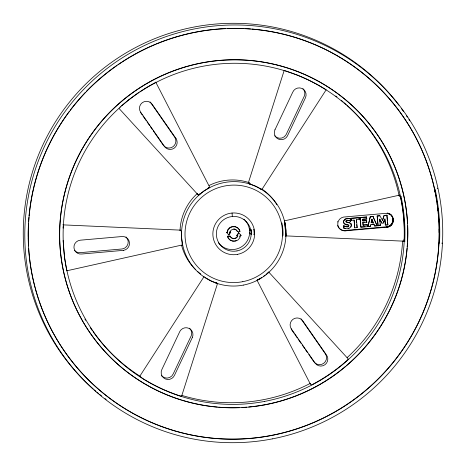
<?xml version="1.0" encoding="UTF-8"?>
<svg xmlns="http://www.w3.org/2000/svg" width="466" height="466" viewBox="0 0 466 466"><rect width="100%" height="100%" fill="white"/><g stroke="black" fill="none" stroke-linecap="round" stroke-linejoin="round"><path stroke-width="0.7" d="M63.155 228.136L63.137 226.61M338.095 226.639A6.984 6.943 -42.5 0 0 344.473 230.484L386.343 226.808C393.158 226.831 395.471 216.498 389.232 213.678C395.663 216.486 393.916 227.128 386.722 227.222L344.846 230.891A6.984 6.943 -42.5 0 1 337.774 224.542A6.984 6.943 -42.5 0 1 343.71 217.051L385.801 213.335L389.611 214.092M404.08 241.341C404.727 226.295 403.62 211.139 400.329 196.425M404.121 239.256L403.929 241.178L285.652 235.872M253.929 234.742L254.145 233.891A20.434 20.318 -42.5 0 0 253.813 230.076L253.667 229.383L254.057 229.266M180.167 230.559L180.196 229.965L180.167 230.326M285.874 234.485L285.908 233.949M249.98 232.971L249.689 232.761L251.098 234.561L251.681 234.386A17.982 17.871 -42.5 0 0 251.285 229.913L251.459 229.878M438.914 243.002L439.444 243.06L439.613 240.619A206.56 205.349 -42.5 0 0 435.133 189.231L434.597 188.899M285.879 236.122L285.908 235.755A52.384 52.076 -42.5 0 0 284.837 222.719L284.522 222.119L284.877 223.284M345.813 221.088L346.285 222.09L350.147 223.068M229.93 232.318L229.656 232.021L230.752 232.249L229.93 232.318L230.012 231.73A4.101 4.078 -42.5 0 1 237.043 230.798L237.404 231.678L239.943 231.456L239.507 229.884A6.664 6.623 -42.5 0 0 227.996 230.058L227.356 232.54L226.418 232.301L227.356 232.54M197.368 194.06L197.712 193.524M370.453 226.453L367.855 226.464L370.301 216.614L372.928 216.381L377.134 225.87L374.658 226.086L373.901 224.187L370.889 224.449L370.453 226.453L370.557 224.915M371.233 221.816L371.81 219.224L373.231 222.498L371.087 222.468L373.231 222.498M371.274 222.666L371.99 219.428M368.041 226.668L370.301 216.614M227.088 232.243L227.723 229.761A6.664 6.623 -42.5 0 1 239.233 229.587L239.943 231.456M239.687 236.99L240.007 235.749M240.444 235.423L239.804 237.905A6.664 6.623 -42.5 0 1 228.293 238.085L227.583 236.21L230.128 235.994L230.757 237.165A4.101 4.078 -42.5 0 0 237.788 236.239L237.87 235.65L236.775 235.417L238.598 232.645L241.108 235.371L240.444 235.423L240.171 235.126L241.108 235.371M180.26 230.326L181.315 231.188L181.361 233.443L181.472 231.352L181.565 238.272L182.602 245.104L182.154 243.066L182.474 244.912L66.789 270.798M268.632 271.94L348.283 358.995L346.71 360.795C336.458 369.777 325.262 377.705 313.199 384.071C312.511 385.347 309.436 384.817 310.676 383.454M297.856 75.288L307.659 79.57L317.165 84.463L326.171 89.787L261.857 189.534L260.255 188.573L262.014 189.697L255.968 186.359L249.526 183.872L251.518 184.495L249.479 183.767L248.407 182.649L284.19 70.43M384.567 219.201L383.361 222.835L384.957 218.793L385.475 225.136L387.869 224.927L386.897 215.158L384.124 215.397L382.4 220.307M384.124 215.397L382.58 220.511L379.889 215.77L377.116 216.014L378.083 225.783L380.349 225.585L379.831 219.241L381.91 223.185L383.547 223.039M284.738 222.387C284.528 225.637 286.048 233.082 285.809 236.145M350.758 226.796L351.224 225.602L351.044 224.03M205.11 277.526L211.302 281.033L217.75 283.52L215.758 282.897L217.564 283.375L181.589 396.263L179.474 395.762C166.618 391.428 154.205 385.737 142.718 378.514L139.806 376.219L204.143 276.466M229.022 234.171L230.478 231.952M226.418 232.301L228.934 235.027L230.752 232.249M237.048 235.72L238.866 232.942L238.598 232.645M442.351 243.153L441.716 243.165M267.991 272.796L267.239 273.525L267.973 272.849M155.731 82.208L155.324 82.546M197.479 193.64L197.217 193.891L197.654 193.489M268.783 272.109L268.346 272.511M345.918 220.867C347.7 218.158 352.104 223.942 350.543 219.043L350.356 218.839C343.407 215.845 340.18 225.34 348.673 225.177L348.818 225.538C347.904 229.278 341.846 222.8 343.803 228.008L343.99 228.212C346.972 229.866 353.315 227.746 350.863 223.663M119.96 107.157L120.362 106.79M266.01 274.486L267.408 273.303M121.632 105.7L128.599 99.881M248.407 182.649L249.269 182.812M263.372 276.454L264.956 275.272M128.814 99.707L137.249 93.509M261.717 277.532L257.954 279.757M137.476 93.34L138.647 92.588M139.823 91.831L146.516 87.532M154.968 82.785L147.145 87.177M257.756 279.874L257.43 280.031L259.288 279.07L257.925 279.699M399.146 194.87L400.405 196.506L401.139 196.413M437.737 188.194L437.172 188.357M139.806 376.219L140.569 376.61M249.601 228.293L249.502 229.493L250.929 231.049L250.725 229.977L251.285 229.913M348.248 228.311L349.04 228.078M257.599 279.821L257.273 279.868M284.26 220.901L399.211 195.202L399.321 196.07M281.47 223.132L281.913 223.068A49.408 49.122 -42.5 0 1 283.008 235.359L282.512 235.994M356.507 219.882L357.142 227.624L354.737 227.833L354.102 220.092L351.271 220.342L350.939 218.315L359.001 217.605L359.338 219.632L356.321 219.678L356.554 222.498M362.822 222.637L363.02 225.055L367.109 224.694L367.441 226.721L360.777 227.088L359.991 217.517L366.468 216.952L366.806 218.979L362.723 219.335L362.857 221.012L366.62 220.68L366.771 222.509L362.822 222.637L364.08 222.527M350.939 218.315L359.187 217.808M359.991 217.517L366.655 217.15M370.487 216.818L373.115 216.585M377.116 216.014L379.889 215.77M384.31 215.601L387.083 215.356M363.218 219.072L366.806 218.979M350.327 221.041L350.723 221.228M249.59 230.641L250.283 230.577M362.676 220.814L366.62 220.68M343.617 225.736C344.788 226.732 348.982 227.956 348.906 225.422L348.16 224.81M371.909 224.14L373.901 224.187M363.02 225.055L367.29 224.897M361.5 227.024L365.099 226.709M367.855 226.464L370.266 226.255M373.715 223.983L374.472 225.882L375.713 225.777M377.903 225.585L380.349 225.585M384.829 219.294L385.289 224.932L386.489 224.828M236.775 235.417L237.596 235.347L237.514 235.942A4.101 4.078 -42.5 0 1 230.484 236.868M227.857 236.512L230.396 236.291M254.506 234.736L254.11 234.748M62.799 224.857L180.348 230.128M403.929 241.178L404.902 241.516M347.782 224.711L344.281 223.738M343.803 228.008L345.393 228.398M434.516 188.899L434.568 189.557L434.405 188.806M350.543 219.043C347.584 217.505 341.63 219.766 344.158 223.651M389.215 213.9L388.021 213.189L388.394 213.597M286.072 71.082L297.593 75.189M285.722 70.954L285.378 70.791M350.508 221.245C349.424 220.29 345.859 219.713 346.063 221.857L349.063 222.521L350.805 223.558M400.888 198.539L400.178 196.256M390.98 214.972L391.65 215.7M390.333 214.389L391.044 215.082M391.551 215.63L392.18 216.399M389.978 214.127L390.357 214.541M392.034 216.358L392.407 216.766M389.611 213.894L389.99 214.302M392.238 216.742L392.617 217.15M392.419 217.139L392.797 217.546M392.576 217.546L392.955 217.954M388.434 213.323L388.813 213.737M392.704 217.96L393.083 218.373M392.809 218.385L393.188 218.799M387.596 213.079L387.974 213.486M392.885 218.816L393.263 219.23M387.17 212.991L387.543 213.405M392.96 219.69L393.333 220.098M392.955 220.127L393.327 220.535M392.92 220.564L393.298 220.971M392.861 220.995L393.234 221.408M392.774 221.426L393.147 221.833M392.657 221.845L393.036 222.259M392.518 222.265L392.896 222.672M392.355 222.666L392.727 223.08M392.162 223.063L392.535 223.476M391.947 223.441L392.32 223.855M391.708 223.814L392.081 224.222M391.446 224.163L391.819 224.577M391.16 224.501L391.539 224.909M390.858 224.816L391.236 225.229M390.537 225.113L390.91 225.527M390.193 225.387L390.572 225.8M389.838 225.643L390.217 226.057M389.465 225.876L389.844 226.29M389.081 226.086L389.454 226.493M387.869 224.927L387.462 221.991M388.679 226.266L389.058 226.68M388.271 226.429L388.65 226.837M387.852 226.558L388.23 226.971M387.427 226.662L387.805 227.076M386.996 226.744L387.374 227.158M386.564 226.796L386.943 227.21M386.343 226.808L386.722 227.222M381.91 223.185L379.644 219.043L379.877 221.863M377.134 225.87L372.928 216.381M366.771 222.509L366.486 221.088M367.441 226.721L367.109 224.694M359.338 219.632L359.053 218.216M354.102 220.092L354.737 227.833M357.142 227.624L356.729 224.606M344.689 230.472L345.067 230.92M237.404 231.678L236.769 230.501A4.101 4.078 -42.5 0 0 233.705 228.905M119.174 108.595L198.335 195.114L200.036 193.868L198.487 195.283L203.898 190.938L209.846 187.355L207.987 188.322L209.694 187.192L155.749 82.133M228.66 234.724L228.934 235.027M350.624 223.354L351.049 223.866M163.327 145.258L163.461 145.433A6.984 6.943 -42.5 0 0 172.892 146.784A6.984 6.943 -42.5 0 0 174.89 137.458L150.868 102.881A6.984 6.943 -42.5 0 0 150.023 101.885M291.565 329.718L294.029 333.254M294.85 334.431L297.314 337.967M298.135 339.149L301.013 343.273M302.242 345.038L304.706 348.58M305.527 349.756L307.583 352.704M308.812 354.469L313.74 361.546M140.493 112.405L142.136 114.77M142.957 115.952L146.242 120.677M147.064 121.859L149.528 125.401M150.349 126.583L152.399 129.536M153.221 130.719L163.199 145.083M256.97 280.095L310.251 383.868M371.81 219.224L373.045 222.294M434.388 188.998L434.609 189.802M227.583 236.21L228.02 237.782A6.664 6.623 -42.5 0 0 233.804 241.015M400.958 196.448L401.506 198.755A171.634 170.632 -42.5 0 1 404.721 241.505M66.399 268.666L66.801 270.612M285 223.791L285.116 224.321L284.674 222.282L285.769 230.431M434.807 190.856L435.058 192.231M436.199 198.434L436.45 199.815M66.283 267.979L64.593 258.112L63.149 240.514M386.897 215.158L387.345 220.622M380.046 223.977L380.163 225.381M377.297 216.218L378.083 225.783M366.468 216.952L366.62 218.775M363.008 222.835L363.206 225.253M362.536 219.137L362.63 220.255M360.177 217.721L360.964 227.292M351.119 218.519L351.271 220.342M350.356 218.839L350.537 221.024M343.803 225.934L343.99 228.212M232.056 213.026L232.342 216.498M337.914 226.243A6.984 6.943 -42.5 0 1 337.629 225.422M337.559 221.956A6.984 6.943 -42.5 0 1 337.675 221.536M437.137 204.009A206.042 204.836 -42.5 0 1 437.428 206.135M437.778 208.984A206.042 204.836 -42.5 0 1 437.935 210.405M438.226 213.259A206.042 204.836 -42.5 0 1 438.355 214.686M438.634 218.257A206.042 204.836 -42.5 0 1 438.85 221.833M439.1 228.998A206.042 204.836 -42.5 0 1 439.129 232.581M181.187 399.927A174.552 173.533 -42.5 0 1 62.613 202.372A174.552 173.533 -42.5 0 1 245.454 60.062A174.552 173.533 -42.5 0 1 407.517 223.767M407.61 225.818A174.552 173.533 -42.5 0 1 407.523 241.528M407.447 242.891A174.552 173.533 -42.5 0 1 407.162 246.98M407.045 248.343A174.552 173.533 -42.5 0 1 406.626 252.426M406.55 253.102A174.552 173.533 -42.5 0 1 405.164 262.574M405.047 263.249A174.552 173.533 -42.5 0 1 346.25 365.775M345.201 366.66A174.552 173.533 -42.5 0 1 299.708 394.323M299.073 394.586A174.552 173.533 -42.5 0 1 279.658 401.267M279 401.447A174.552 173.533 -42.5 0 1 252.828 406.544M251.465 406.702A174.552 173.533 -42.5 0 1 248.745 406.975M246.7 407.15A174.552 173.533 -42.5 0 1 241.924 407.47M239.192 407.599A174.552 173.533 -42.5 0 1 218.7 407.162M217.342 407.045A174.552 173.533 -42.5 0 1 181.88 400.143M347.333 105.561A171.109 170.107 -42.5 0 1 399.263 196.227M402.607 240.963A171.109 170.107 -42.5 0 1 347.112 357.632M310.21 383.425A171.109 170.107 -42.5 0 1 181.74 395.384M140.365 376.441A171.109 170.107 -42.5 0 1 93.043 331.658M92.221 330.493A171.109 170.107 -42.5 0 1 90.212 327.551M85.633 320.328A171.109 170.107 -42.5 0 1 84.911 319.105M335.817 96.013A171.109 170.107 -42.5 0 1 336.953 96.876M341.403 100.429A171.109 170.107 -42.5 0 1 343.046 101.804M344.129 102.73A171.109 170.107 -42.5 0 1 346.273 104.611M245.442 220.738A17.463 17.358 -42.5 0 1 243.17 245.646A17.463 17.358 -42.5 0 1 218.344 242.745M243.91 219.183A17.463 17.358 -42.5 0 1 244.702 219.94M270.42 31.438A206.042 204.836 -42.5 0 1 439.141 234.812A206.042 204.836 -42.5 0 1 265.911 436.374A206.042 204.836 -42.5 0 1 39.016 300.692M38.783 300.017A206.042 204.836 -42.5 0 1 35.259 288.367M35.078 287.679A206.042 204.836 -42.5 0 1 32.439 276.53M32.294 275.831A206.042 204.836 -42.5 0 1 28.595 248.157M28.473 246.013A206.042 204.836 -42.5 0 1 28.187 237.415M28.176 236.699A206.042 204.836 -42.5 0 1 28.513 223.08M28.601 221.653A206.042 204.836 -42.5 0 1 28.921 217.36M29.049 215.927A206.042 204.836 -42.5 0 1 29.492 211.651M29.574 210.935A206.042 204.836 -42.5 0 1 31.356 198.871M31.484 198.167A206.042 204.836 -42.5 0 1 41.445 162.232M41.695 161.562A206.042 204.836 -42.5 0 1 69.341 111.357M70.209 110.203A206.042 204.836 -42.5 0 1 85.109 92.682M86.606 91.126A206.042 204.836 -42.5 0 1 116.692 65.543M117.875 64.722A206.042 204.836 -42.5 0 1 121.457 62.316M122.057 61.926A206.042 204.836 -42.5 0 1 155.702 44.154M156.366 43.874A206.042 204.836 -42.5 0 1 204.725 30.558M205.436 30.453A206.042 204.836 -42.5 0 1 217.558 29.067M218.269 29.008A206.042 204.836 -42.5 0 1 225.433 28.554M227.583 28.467A206.042 204.836 -42.5 0 1 244.073 28.543M245.506 28.612A206.042 204.836 -42.5 0 1 250.516 28.933M251.943 29.049A206.042 204.836 -42.5 0 1 256.23 29.451M257.651 29.608A206.042 204.836 -42.5 0 1 269.715 31.315M93.2 388.906A209.531 208.308 -42.5 0 1 90.538 79.476A209.531 208.308 -42.5 0 1 398.925 105.223M401.529 108.724A209.531 208.308 -42.5 0 1 403.643 111.689M406.509 115.888A209.531 208.308 -42.5 0 1 407.313 117.106M408.886 119.552A209.531 208.308 -42.5 0 1 409.661 120.781M106.161 399.473A209.531 208.308 -42.5 0 1 105.001 398.593M101.559 395.914A209.531 208.308 -42.5 0 1 99.858 394.551M98.734 393.63A209.531 208.308 -42.5 0 1 97.056 392.232M95.944 391.289A209.531 208.308 -42.5 0 1 94.295 389.867M262.131 189.173A52.384 52.076 -42.5 0 1 273.507 199.914M273.909 200.432A52.384 52.076 -42.5 0 1 275.441 202.553M275.802 203.094A52.384 52.076 -42.5 0 1 276.862 204.755M200.747 274.014A52.384 52.076 -42.5 0 1 197.695 271.544M195.772 269.767A52.384 52.076 -42.5 0 1 181.554 245.139M180.045 230.187A52.384 52.076 -42.5 0 1 197.188 193.646M209.094 185.485A52.384 52.076 -42.5 0 1 249.304 182.713M274.631 135.781A6.984 6.943 -42.5 0 0 286.107 134.651L304.17 96.398A6.984 6.943 -42.5 0 0 302.958 88.668M313.863 361.727A6.984 6.943 -42.5 0 0 323.73 363.305A6.984 6.943 -42.5 0 0 325.058 353.385L301.269 319.175A6.984 6.943 -42.5 0 0 300.984 318.843M162.075 376.248A6.984 6.943 -42.5 0 0 173.329 373.691L191.194 335.823A6.984 6.943 -42.5 0 0 190.099 328.827M161.766 375.94A6.984 6.943 -42.5 0 1 161.481 375.613M189.499 328.192A6.984 6.943 -42.5 0 1 189.808 328.501M125.954 236.874A6.984 6.943 -42.5 0 1 122.29 248.949L80.635 252.613A6.984 6.943 -42.5 0 1 74.35 250.3M236.518 240.398A6.664 6.623 -42.5 0 1 234.485 240.974M274.981 129.775L274.806 130.177A6.984 6.943 -42.5 0 0 278.301 139.025A6.984 6.943 -42.5 0 0 287.376 136.043L305.44 97.784A6.984 6.943 -42.5 0 0 301.921 88.447A6.984 6.943 -42.5 0 0 292.671 92.309L274.981 129.775M192.464 337.215L174.599 375.083A6.984 6.943 -42.5 0 1 165.348 378.945A6.984 6.943 -42.5 0 1 161.83 369.602L179.893 331.349A6.984 6.943 -42.5 0 1 188.969 328.367A6.984 6.943 -42.5 0 1 192.464 337.215M176.078 138.641L152.137 104.273A6.984 6.943 -42.5 0 0 142.27 102.695A6.984 6.943 -42.5 0 0 140.942 112.615L164.731 146.825A6.984 6.943 -42.5 0 0 174.162 148.176A6.984 6.943 -42.5 0 0 176.165 138.845L176.043 138.664M291.227 328.728L315.132 363.119A6.984 6.943 -42.5 0 0 325.006 364.692A6.984 6.943 -42.5 0 0 326.328 354.777L302.539 320.567A6.984 6.943 -42.5 0 0 293.108 319.216A6.984 6.943 -42.5 0 0 291.11 328.542L291.227 328.728M123.56 250.341L81.905 253.999A6.984 6.943 -42.5 0 1 73.983 247.947A6.984 6.943 -42.5 0 1 80.333 240.182L122.424 236.495A6.984 6.943 -42.5 0 1 129.501 242.85A6.984 6.943 -42.5 0 1 123.56 250.341M248.599 182.579L248.25 182.48L248.599 182.579M264.874 404.843A174.552 173.533 -42.5 0 0 366.544 120.531A174.552 173.533 -42.5 0 0 69.871 176.125A174.552 173.533 -42.5 0 0 264.874 404.843M243.456 285.087A52.384 52.076 -42.5 0 0 273.373 199.559A52.384 52.076 -42.5 0 0 184.46 216.859A52.384 52.076 -42.5 0 0 243.456 285.087M242.809 281.668A48.889 48.604 -42.5 0 0 270.734 201.842A48.889 48.604 -42.5 0 0 187.746 217.989A48.889 48.604 -42.5 0 0 242.809 281.668M237.643 254.337A20.953 20.83 -42.5 0 0 249.607 220.127A20.953 20.83 -42.5 0 0 214.04 227.041A20.953 20.83 -42.5 0 0 237.643 254.337M236.996 250.918A17.463 17.358 -42.5 0 0 246.968 222.41A17.463 17.358 -42.5 0 0 217.331 228.177A17.463 17.358 -42.5 0 0 236.996 250.918M270.49 435.693A206.042 204.836 -42.5 0 0 390.496 100.091A206.042 204.836 -42.5 0 0 40.303 165.715A206.042 204.836 -42.5 0 0 270.49 435.693M264.537 401.418A171.109 170.107 -42.5 0 0 363.742 122.552A171.109 170.107 -42.5 0 0 73.011 177.529A171.109 170.107 -42.5 0 0 264.537 401.418M272.54 438.844A209.531 208.308 -42.5 0 0 392.209 96.73A209.531 208.308 -42.5 0 0 36.54 165.931A209.531 208.308 -42.5 0 0 272.54 438.844"/></g></svg>
